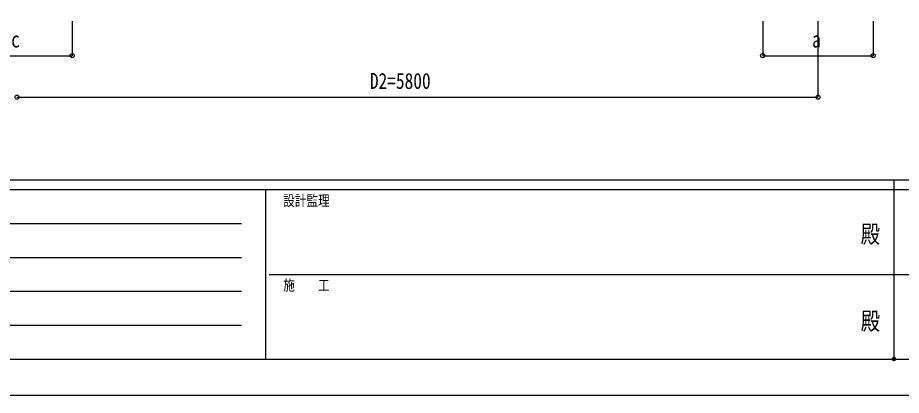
# Model space of a CAD drawing. Units: millimetres, scale not verified. Extents: x -14718 to 14718, y -10395 to 10395.
# Drawn here: x -6362 to 36, y -10395 to -7662 of the extents above; entities that cross this region are included whole.
import ezdxf
from ezdxf.enums import TextEntityAlignment as Align

# ---------------------------------------------------------------- set-up
doc = ezdxf.new("R2010")
doc.units = ezdxf.units.MM
doc.header["$LTSCALE"] = 50
doc.header["$PDMODE"] = 32
doc.header["$PDSIZE"] = 25
doc.layers.add('0-5_YKK_D', color=6, linetype='Continuous')
doc.layers.add('0-6_YKK_ZWAK', color=7, linetype='Continuous')
doc.styles.add('ＭＳ ゴシック', font='')
doc.styles.get('ＭＳ ゴシック').set_extended_font_data('MS Gothic')

msp = doc.modelspace()

# ---------------------------------------------------------------- linework, layer by layer
at = {"layer": '0-5_YKK_D'}
for p, q in [((-5967.41, -7687.5), (-5967.41, -7938.5)), ((-967.41, -7687.5), (-967.41, -7938.5)), ((-567.41, -7687.5), (-567.41, -8238.5)), ((-167.41, -7687.5), (-167.41, -7938.5)), ((-6767.41, -7937.5), (-5967.41, -7937.5)), ((-967.41, -7937.5), (-167.41, -7937.5)), ((-6367.41, -8237.5), (-567.41, -8237.5))]:
    msp.add_line(p, q, dxfattribs=at)
for centre in [(-5967.41, -7937.5), (-967.41, -7937.5), (-167.41, -7937.5), (-6367.41, -8237.5), (-6367.41, -8237.5), (-567.41, -8237.5)]:
    msp.add_circle(centre, 14.88, dxfattribs=at)
at = {"layer": '0-6_YKK_ZWAK'}
for p, q in [((13632.57, -8837.5), (-13667.43, -8837.5)), ((-17.43, -8837.5), (-17.43, -10132.5)), ((-4567.43, -8907.5), (-13667.43, -8907.5)), ((-4567.43, -8907.5), (-4567.43, -10132.5)), ((-17.43, -8907.5), (-4567.43, -8907.5)), ((4532.57, -8907.5), (-17.43, -8907.5)), ((-13518.68, -9152.5), (-4742.43, -9152.5)), ((-13518.68, -9397.5), (-4742.43, -9397.5)), ((-4541.18, -9520), (-17.43, -9520)), ((-17.43, -9520), (4532.57, -9520)), ((-13518.68, -9642.5), (-4742.43, -9642.5)), ((-13518.68, -9887.5), (-4742.43, -9887.5)), ((-13667.43, -10132.5), (-4567.43, -10132.5)), ((-4567.43, -10132.5), (-17.43, -10132.5)), ((-17.43, -10132.5), (4532.57, -10132.5))]:
    msp.add_line(p, q, dxfattribs=at)
msp.add_lwpolyline([(-14717.5, -10395), (14717.5, -10395), (14717.5, 10395), (-14717.5, 10395)], close=True, dxfattribs=at)
msp.add_point((-17.43, -10132.5), dxfattribs=at)

# ---------------------------------------------------------------- texts
at = {"layer": '0-5_YKK_D', "style": 'ＭＳ ゴシック', "width": 0.8}
for s, p in [('c', (-6409.41, -7912.5)), ('a', (-609.41, -7912.5)), ('D2=5800', (-3811.81, -8212.5))]:
    msp.add_text(s, height=115.5, dxfattribs=at).set_placement(p, align=Align.BOTTOM_LEFT)
at = {"layer": '0-6_YKK_ZWAK', "style": 'ＭＳ ゴシック', "width": 0.8}
for s, height, p in [('設計監理', 76.98, (-4439.1, -9047.5)), ('殿', 128.3, (-257.83, -9330.42)), ('施\u3000\u3000工', 76.98, (-4439.1, -9660)), ('殿', 128.3, (-257.83, -9960.42))]:
    msp.add_text(s, height=height, dxfattribs=at).set_placement(p, align=Align.BOTTOM_LEFT)

doc.saveas('drawing.dxf')
